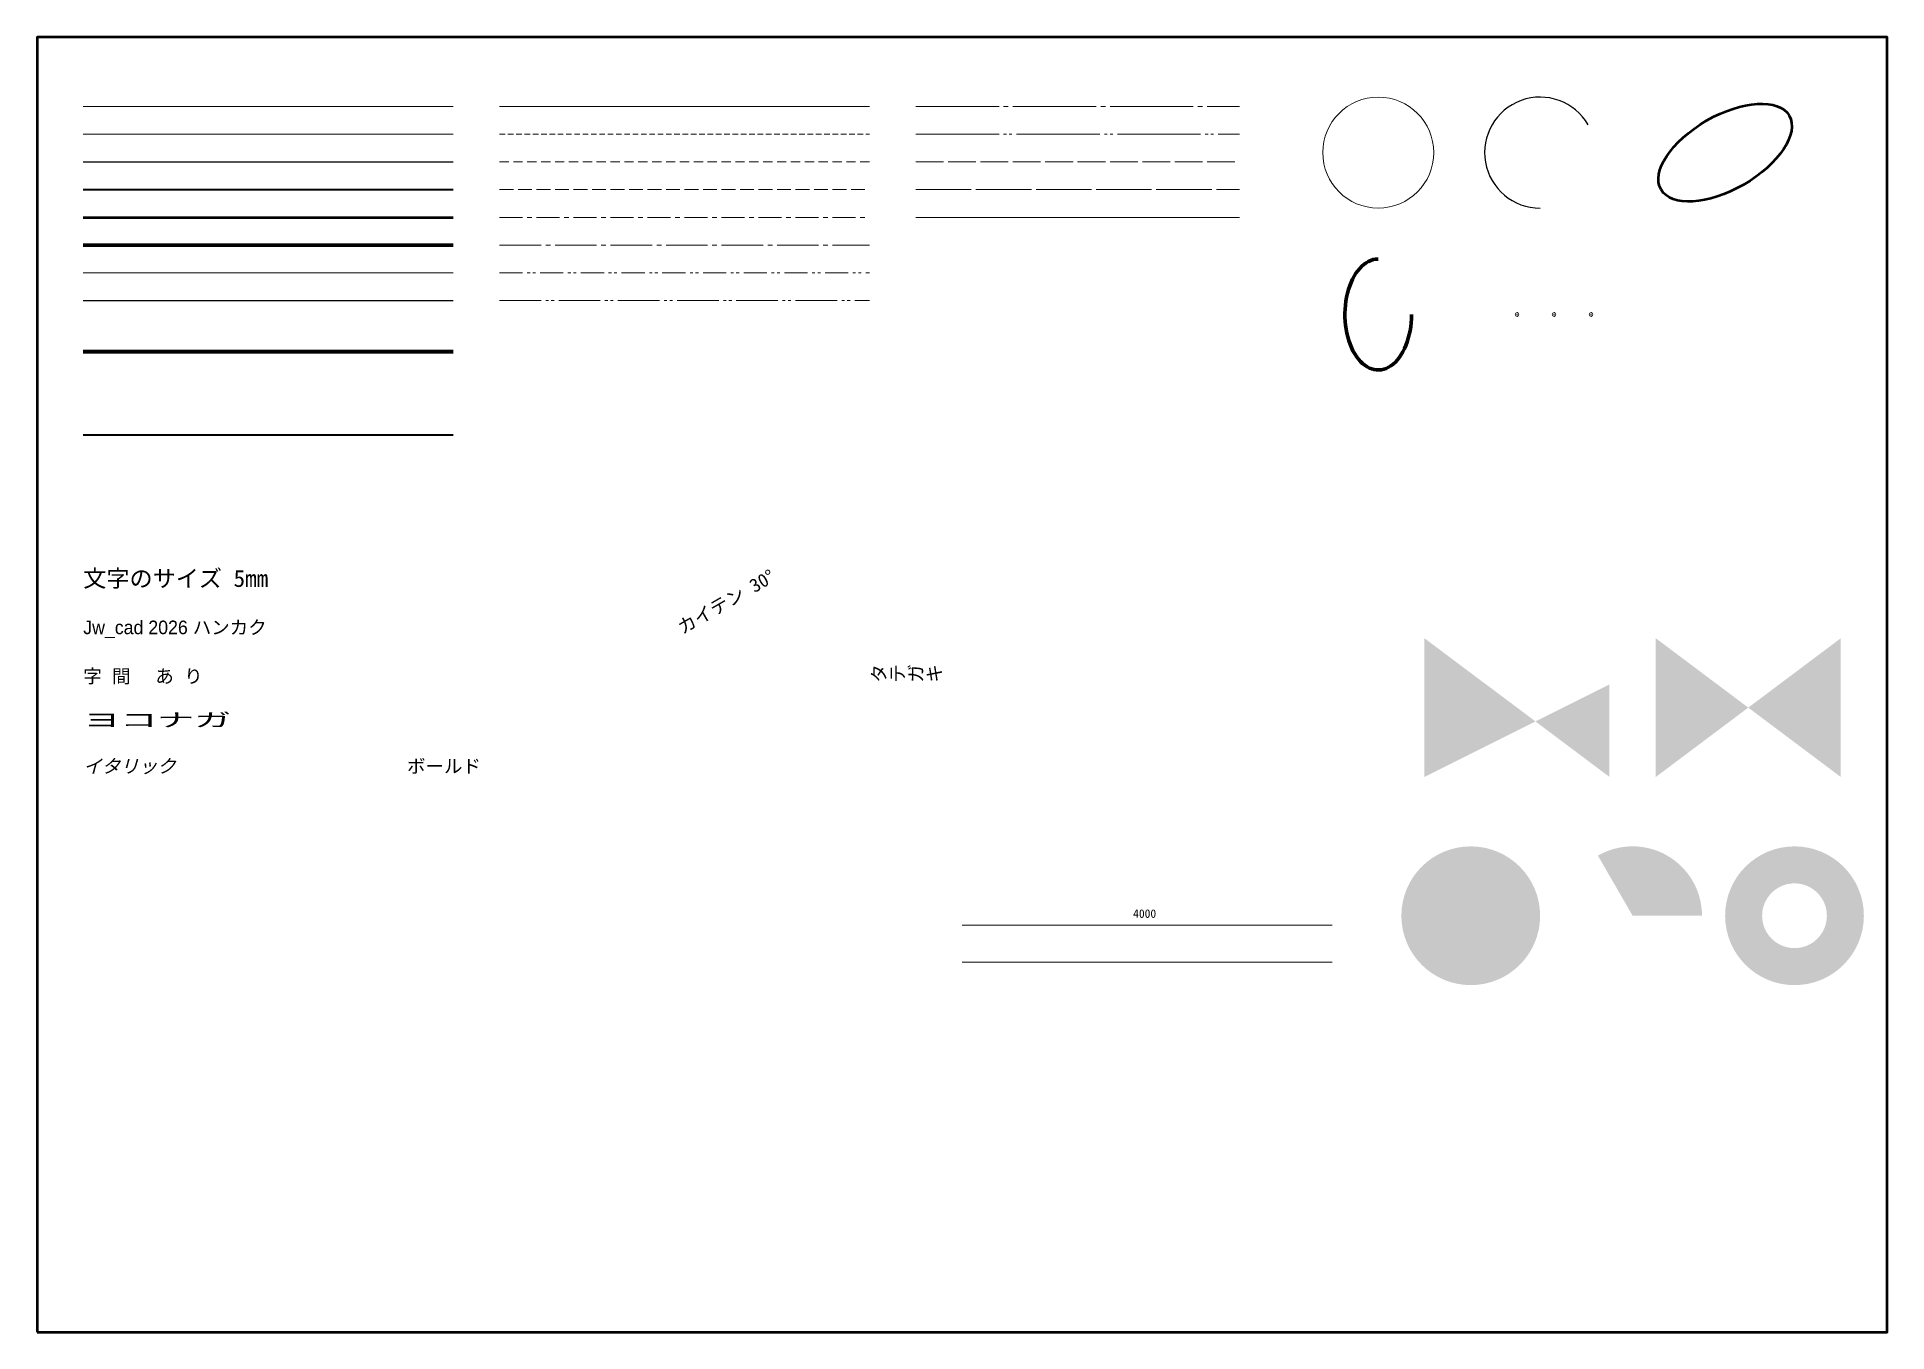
# Model space of a CAD drawing. Units: millimetres at full size, sheet at 1:50. Extents: x -10000 to 10000, y -7000 to 7000.
import ezdxf
from ezdxf.enums import TextEntityAlignment as Align

# ---------------------------------------------------------------- set-up
doc = ezdxf.new("R2010")
doc.units = ezdxf.units.MM
doc.header["$LTSCALE"] = 50
doc.header["$PDMODE"] = 32
doc.header["$PDSIZE"] = 40
for name, pattern in [('CHAIN1', [8, 5, -1, 1, -1]), ('CHAIN2', [12, 9, -1, 1, -1]), ('DASHED1', [1.8, 1.2, -0.6]), ('DASHED2', [3, 2, -1]), ('DASHED3', [4, 3, -1]), ('DOUBLE_CHAIN1', [8.8, 5, -1, 0.6, -0.6, 0.6, -1]), ('DOUBLE_CHAIN2', [12.8, 9, -1, 0.6, -0.6, 0.6, -1]), ('LONG_CHAIN', [21, 18, -1, 1, -1]), ('LONG_DASHED1', [7, 6, -1]), ('LONG_DASHED2', [13, 12, -1]), ('LONG_DOUBLE_CHAIN', [21.8, 18, -1, 0.6, -0.6, 0.6, -1])]:
    doc.linetypes.add(name, pattern=pattern)
doc.layers.add('0-0_00', color=7, linetype='Continuous', lineweight=18)
doc.styles.add('@ＭＳ ゴシック', font='')
doc.styles.add('ＭＳ ゴシック', font='')
doc.styles.add('ＭＳ Ｐゴシック', font='')
doc.styles.get('@ＭＳ ゴシック').set_extended_font_data('@MS Gothic')
doc.styles.get('ＭＳ ゴシック').set_extended_font_data('MS Gothic')
doc.styles.get('ＭＳ Ｐゴシック').set_extended_font_data('MS PGothic')

msp = doc.modelspace()

# ---------------------------------------------------------------- hatches: boundary and pattern name
at = {"layer": '0-0_00'}
for color, points in [(5, [(6250, -2500, 1), (4750, -2500, 1)]), (1, [(8000, -2500, 0.57735), (6875, -1850), (7250, -2500)])]:
    msp.add_hatch(color=color, dxfattribs=at).paths.add_polyline_path(points)
h = msp.add_hatch(color=2, dxfattribs=at)
h.paths.add_polyline_path([(9750, -2500, 1), (8250, -2500, 1)])
h.paths.add_polyline_path([(9350, -2500, -1), (8650, -2500, -1)], flags=16)

# ---------------------------------------------------------------- linework, layer by layer
at = {"layer": '0-0_00', "color": 4, "lineweight": 13}
for p, q in [((-9500, 6250), (-5500, 6250)), ((0, -2600), (4000, -2600))]:
    msp.add_line(p, q, dxfattribs=at)
at = {"layer": '0-0_00'}
for p, q in [((-5000, 6250), (-1000, 6250)), ((-9500, 5950), (-5500, 5950)), ((-500, 5050), (3000, 5050)), ((0, -3000), (4000, -3000))]:
    msp.add_line(p, q, dxfattribs=at)
at = {"layer": '0-0_00', "linetype": 'LONG_CHAIN'}
msp.add_line((-500, 6250), (3000, 6250), dxfattribs=at)
at = {"layer": '0-0_00', "linetype": 'DASHED1'}
msp.add_line((-5000, 5950), (-1000, 5950), dxfattribs=at)
at = {"layer": '0-0_00', "linetype": 'LONG_DOUBLE_CHAIN'}
msp.add_line((-500, 5950), (3000, 5950), dxfattribs=at)
at = {"layer": '0-0_00', "color": 3, "lineweight": 25}
msp.add_line((-9500, 5650), (-5500, 5650), dxfattribs=at)
at = {"layer": '0-0_00', "linetype": 'DASHED2'}
msp.add_line((-5000, 5650), (-1000, 5650), dxfattribs=at)
at = {"layer": '0-0_00', "linetype": 'LONG_DASHED1'}
msp.add_line((-500, 5650), (3000, 5650), dxfattribs=at)
at = {"layer": '0-0_00', "color": 2, "lineweight": 35}
msp.add_line((-9500, 5350), (-5500, 5350), dxfattribs=at)
at = {"layer": '0-0_00', "linetype": 'DASHED3'}
msp.add_line((-5000, 5350), (-1000, 5350), dxfattribs=at)
at = {"layer": '0-0_00', "linetype": 'LONG_DASHED2'}
msp.add_line((-500, 5350), (3000, 5350), dxfattribs=at)
at = {"layer": '0-0_00', "color": 6, "lineweight": 50}
msp.add_line((-9500, 5050), (-5500, 5050), dxfattribs=at)
at = {"layer": '0-0_00', "linetype": 'CHAIN1'}
msp.add_line((-5000, 5050), (-1000, 5050), dxfattribs=at)
at = {"layer": '0-0_00', "color": 5, "lineweight": 70}
msp.add_line((-9500, 4750), (-5500, 4750), dxfattribs=at)
at = {"layer": '0-0_00', "linetype": 'CHAIN2'}
msp.add_line((-5000, 4750), (-1000, 4750), dxfattribs=at)
at = {"layer": '0-0_00', "color": 134}
msp.add_line((-9500, 4450), (-5500, 4450), dxfattribs=at)
at = {"layer": '0-0_00', "linetype": 'DOUBLE_CHAIN1'}
msp.add_line((-5000, 4450), (-1000, 4450), dxfattribs=at)
at = {"layer": '0-0_00', "color": 1, "lineweight": 25}
msp.add_line((-9500, 4150), (-5500, 4150), dxfattribs=at)
at = {"layer": '0-0_00', "linetype": 'DOUBLE_CHAIN2'}
msp.add_line((-5000, 4150), (-1000, 4150), dxfattribs=at)
at = {"layer": '0-0_00', "color": 1, "lineweight": 100}
msp.add_line((-9500, 3600), (-5500, 3600), dxfattribs=at)
at = {"layer": '0-0_00', "color": 182, "lineweight": 35}
msp.add_line((-9500, 2700), (-5500, 2700), dxfattribs=at)
at = {"layer": '0-0_00', "lineweight": 50}
msp.add_lwpolyline([(-10000, -7000), (10000, -7000), (10000, 7000), (-10000, 7000)], close=True, dxfattribs=at)
at = {"layer": '0-0_00', "color": 4, "lineweight": 13}
msp.add_circle((4500, 5750), 600, dxfattribs=at)
at = {"layer": '0-0_00', "color": 3, "lineweight": 25}
msp.add_arc((6250, 5750), 600, 30, 270, dxfattribs=at)
at = {"layer": '0-0_00', "color": 6, "lineweight": 50}
msp.add_ellipse((8250, 5750), major_axis=(693, 400), ratio=0.5, dxfattribs=at)
at = {"layer": '0-0_00', "color": 5, "lineweight": 70}
msp.add_ellipse((4500, 4000), major_axis=(0, 600), ratio=0.6, start_param=6.283185, end_param=10.995574, dxfattribs=at)
at = {"layer": '0-0_00', "color": 4}
msp.add_point((6000, 4000), dxfattribs=at)
at = {"layer": '0-0_00'}
msp.add_point((6400, 4000), dxfattribs=at)
at = {"layer": '0-0_00', "color": 3}
msp.add_point((6800, 4000), dxfattribs=at)
msp.add_solid([(5000, -1000), (5000, 500), (7000, 0), (7000, -1000)], dxfattribs=at)
at = {"layer": '0-0_00', "color": 40}
msp.add_solid([(7500, -1000), (7500, 500), (9500, 500), (9500, -1000)], dxfattribs=at)

# ---------------------------------------------------------------- texts
at = {"layer": '0-0_00'}
for s, height, style, p in [('文字のサイズ 5mm', 183.3, 'ＭＳ ゴシック', (-9500, 1000)), ('Jw_cad 2026 ハンカク', 146.6, 'ＭＳ Ｐゴシック', (-9500, 500)), ('ボールド', 146.6, 'ＭＳ ゴシック', (-6000, -1000))]:
    msp.add_text(s, height=height, dxfattribs=dict(at, style=style)).set_placement(p, align=Align.BOTTOM_LEFT)
at = {"layer": '0-0_00', "color": 5, "style": 'ＭＳ ゴシック'}
msp.add_text('カイテン 30°', height=146.6, rotation=30, dxfattribs=at).set_placement((-3000, 500), align=Align.BOTTOM_LEFT)
at = {"layer": '0-0_00', "color": 1, "style": '@ＭＳ ゴシック'}
msp.add_text('タテガキ', height=146.6, dxfattribs=at).set_placement((-1000, 0), align=Align.BOTTOM_LEFT)
at = {"layer": '0-0_00', "style": 'ＭＳ ゴシック', "width": 2}
msp.add_text('ヨコナガ', height=146.6, dxfattribs=at).set_placement((-9500, -500), align=Align.BOTTOM_LEFT)
at = {"layer": '0-0_00', "style": 'ＭＳ ゴシック', "oblique": 15}
msp.add_text('イタリック', height=146.6, dxfattribs=at).set_placement((-9500, -1000), align=Align.BOTTOM_LEFT)
at = {"layer": '0-0_00', "color": 4, "style": 'ＭＳ ゴシック'}
msp.add_text('4000', height=91.6, dxfattribs=at).set_placement((1850, -2550), align=Align.BOTTOM_LEFT)
at = {"layer": '0-0_00', "insert": (-9500, 0), "char_height": 146.6, "attachment_point": 7, "style": 'ＭＳ ゴシック'}
msp.add_mtext('\\T1.56;字間\\~あり', dxfattribs=at)

doc.saveas('drawing.dxf')
